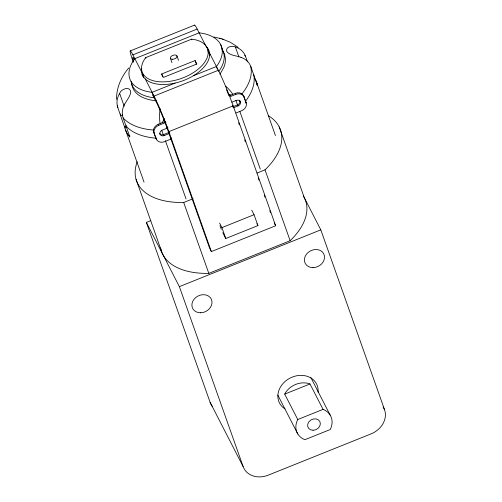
<?xml version="1.0" encoding="UTF-8"?>
<svg xmlns="http://www.w3.org/2000/svg" width="502" height="502" viewBox="0 0 502 502"><rect width="100%" height="100%" fill="white"/><g stroke="black" fill="none" stroke-linecap="round" stroke-linejoin="round"><path stroke-width="0.75" d="M116.583 99.421C116.282 87.831 121.333 76.662 128.75 67.952M162.159 122.72L164.524 118.667M124.741 104.033C126.818 100.168 130.087 96.685 130.74 92.211C130.288 85.597 121.007 88.942 119.633 93.403L124.182 106.236M119.608 93.441L119.457 93.711A20.588 17.106 -27.2 0 0 117.813 107.597L124.923 128.048A69.715 38.541 -19.5 0 0 128.932 135.854L129.886 136.977L123.122 117.895A69.715 38.541 -19.5 0 0 153.756 130.056M219.958 74.202L223.754 67.569A50.319 27.817 -19.5 0 0 225.454 58.822L224.494 54.04L222.016 49.811M130.288 50.915L194.581 25.1M133.331 62.298A27.767 1.719 68.1 0 1 132.892 54.875L197.179 29.06L205.983 46.184A35.416 19.578 -19.5 0 1 182.126 81.042A35.416 19.578 -19.5 0 1 141.733 68.899M145.718 57.592L191.632 39.156A34.707 19.189 -19.5 0 1 203.768 63.484A34.707 19.189 -19.5 0 1 158.463 81.675A34.707 19.189 -19.5 0 1 145.718 57.592L145.95 58.238M161.669 73.976L195.102 60.554L196.866 63.986L163.432 77.408L161.669 73.976L162.698 76.881M217.385 69.22L216.418 66.496A48.587 26.863 -19.5 0 0 199.125 32.843L134.831 58.659A48.587 26.863 -19.5 0 0 152.125 92.305L175.11 83.081M193.439 75.72L216.418 66.496M145.273 78.971L154.07 96.089L218.364 70.274A27.767 1.719 68.1 0 1 233.154 105.822L275.654 225.768L211.361 251.577L209.598 248.145L167.097 128.198A20.827 1.293 68.1 0 0 156.003 101.542L152.69 95.091M122.72 114.971L120.725 115.767A69.715 38.541 -19.5 0 1 120.424 113.954M124.59 126.673L126.586 125.87M171.759 138.784L164.53 141.683A6.94 5.767 -27.2 0 1 156.166 138.816L153.706 132.333A6.94 5.767 -27.2 0 1 158.205 124.301L165.434 121.396M229.728 95.581L235.356 93.322A6.94 5.767 -27.2 0 1 243.715 96.196L246.175 102.678A6.94 5.767 -27.2 0 1 241.682 110.71L236.053 112.969M156.166 138.816L154.233 133.363A6.94 5.767 -27.2 0 1 158.732 125.331L165.967 122.425M230.261 96.61L235.884 94.357A6.94 5.767 -27.2 0 1 244.242 97.225M166.564 127.169L167.367 126.849M167.988 127.841L162.272 130.137A3.47 2.886 -27.2 0 0 160.025 134.153A3.47 2.886 -27.2 0 0 164.204 135.59L169.833 133.331M231.924 102.17L236.21 100.45A3.47 2.886 -27.2 0 1 240.389 101.887A3.47 2.886 -27.2 0 1 238.143 105.903L233.719 107.679M211.361 251.577L168.86 131.637L233.154 105.822M159.887 133.821A3.47 2.886 -27.2 0 0 163.677 134.555L169.299 132.296M233.192 106.65L237.609 104.874A3.47 2.886 -27.2 0 0 239.467 100.155M170.429 138.075L171.232 137.749M137.215 161.757A76.354 42.212 -19.5 0 0 183.694 202.494L193.132 198.704M257.03 173.052L265.018 169.845A76.354 42.212 -19.5 0 0 268.664 115.887M303.421 196.018L320.809 229.853L384.57 409.77A20.827 17.306 -27.2 0 1 371.078 433.872L268.206 475.168A20.827 17.306 -27.2 0 1 243.125 466.559L210.118 402.334L146.364 222.417L150.713 220.673M219.6 223.101L221.915 227.613L254.062 214.705L257.928 225.611L225.781 238.513L222.8 232.721M160.634 247.919A76.354 42.212 -19.5 0 0 208.813 273.37L290.137 240.722A76.354 42.212 -19.5 0 0 304.306 197.744L279.194 126.868M146.364 222.417L179.371 286.642L320.809 229.853M284.697 394.114L309.985 383.961L323.05 409.375A18.743 15.575 -27.2 0 1 330.197 429.549L304.909 439.702A18.743 15.575 -27.2 0 1 297.761 419.528L284.697 394.114A18.743 15.575 -27.2 0 1 309.985 383.961M297.761 419.528L323.05 409.375M156.235 100.814L150.324 99.948L146.057 98.768A50.319 27.817 -19.5 0 1 137.485 94.144C134.04 91.358 131.725 87.153 131.599 82.679M213.934 36.991L221.106 38.667M247.455 61.777L245.522 56.324A20.588 17.106 -27.2 0 0 235.695 47.069C232.413 45.293 225.116 46.68 226.81 51.581C230.161 55.785 236.335 55.484 241.004 57.353M222.474 39.093L230.368 42.3L238.224 47.357M219.763 38.259L223.873 39.52M228.83 94.301L230.907 95.11M255.399 79.793L255.894 80.747M126.761 132.591L126.272 131.637M245.716 101.774L246.175 102.678M239.862 100.858L240.389 101.887M235.356 93.322L235.884 94.357M237.609 104.874L238.143 105.903M209.566 53.156L218.364 70.274M383.145 407.009L384.57 409.77M274.243 223.02L275.654 225.768M251.747 210.194L254.062 214.705M256.93 223.679L257.928 225.611M310.882 377.598L330.153 415.098M132.892 54.875L141.689 71.993M141.909 74.114L143.622 77.446A35.416 19.578 -19.5 0 1 143.66 74.352M163.677 134.555L164.204 135.59M158.205 124.301L158.732 125.331M159.824 133.764L160.025 134.153M153.706 132.333L154.233 133.363M277.813 395.093L297.799 433.979M256.547 82.24L275.441 135.565M240.991 57.372A20.588 17.106 -27.2 0 1 250.831 66.622L257.576 85.71L257.244 84.336A69.715 38.541 -19.5 0 0 254.25 77.91M235.356 46.943L238.896 56.921M243.715 96.196L244.562 98.58M244.681 98.919L245.164 100.281M245.283 100.626L245.647 101.649M220.629 44.509L222.562 49.962M265.018 169.845L290.137 240.722M235.953 100.425L237.584 105.025M239.893 111.557L260.3 169.143M232.595 105.796L233.317 107.842M238.632 122.833L239.354 124.879M244.669 139.87L245.396 141.915M258.191 178.034L258.919 180.08M264.228 195.071L264.956 197.117M269.787 210.746L270.509 212.792M207 47.489L207.458 48.782M207.69 49.428L209.754 55.258M191.632 39.156L191.864 39.802M195.102 60.554L196.389 64.187M176.961 55.96L178.511 60.322M170.423 58.288L171.973 62.65M221.915 227.613L225.781 238.513M220.001 225.699L221.294 229.332M152.125 92.305L154.058 97.758A48.587 26.863 -19.5 0 1 131.066 81.481M161.7 130.238L163.332 134.837M165.384 140.629L186.047 198.955M183.694 202.494L208.813 273.37M125.619 130.143L144.043 182.132M179.371 286.642L243.125 466.559M136.055 179.365L161.173 250.241M250.818 66.628A69.715 38.541 -19.5 0 1 241.926 93.912M117.826 107.591A69.715 38.541 -19.5 0 1 117.531 105.778M244.637 55.389A69.715 38.541 -19.5 0 1 245.522 56.324M123.109 117.901A20.588 17.106 -27.2 0 1 124.753 104.04M253.711 74.804A69.715 38.541 -19.5 0 1 245.265 101.536M156.649 138.232A69.715 38.541 -19.5 0 1 126.021 126.071M160.038 123.31A20.827 8.892 88.7 0 1 160.207 108.746M225.749 86.256A20.827 11.006 46.1 0 1 232.733 94.125M245.792 102.144A6.94 5.767 -27.2 0 1 245.93 103.249M156.8 139.612A6.94 5.767 -27.2 0 1 155.639 137.786M257.244 84.336A10.41 5.754 -19.5 0 1 256.685 84.92M129.798 135.866A10.41 5.754 -19.5 0 1 128.932 135.854M124.923 128.048A10.41 5.754 -19.5 0 1 126.78 126.366M221.978 48.92A48.587 26.863 -19.5 0 1 218.734 71.441M194.456 25.734A27.767 1.719 68.1 0 1 197.179 29.06M154.07 96.089A27.767 1.719 68.1 0 1 168.86 131.637M133.563 61.081A20.827 1.293 68.1 0 1 134.373 59.468M226.546 89.776A20.827 1.293 68.1 0 1 228.881 95.644M207.91 51.637A35.416 19.578 -19.5 0 1 210.143 54.454M285.029 408.892A20.827 17.306 -27.2 0 1 290.294 377.968A20.827 17.306 -27.2 0 1 318.073 392.282M212.459 406.538A20.827 17.306 -27.2 0 1 210.118 402.334M313.079 430.27A6.595 5.478 -27.2 0 0 319.893 421.63A6.595 5.478 -27.2 0 0 308.962 421.718A6.595 5.478 -27.2 0 0 313.079 430.27M172.399 59.274A3.47 1.92 -19.5 0 0 177.005 56.092A3.47 1.92 -19.5 0 0 171.678 56.011A3.47 1.92 -19.5 0 0 172.399 59.274M200.53 312.777A10.41 8.653 -27.2 0 0 211.292 299.142A10.41 8.653 -27.2 0 0 194.029 299.274A10.41 8.653 -27.2 0 0 200.53 312.777M313.041 267.61A10.41 8.653 -27.2 0 0 323.803 253.968A10.41 8.653 -27.2 0 0 306.54 254.106A10.41 8.653 -27.2 0 0 313.041 267.61"/></g></svg>
